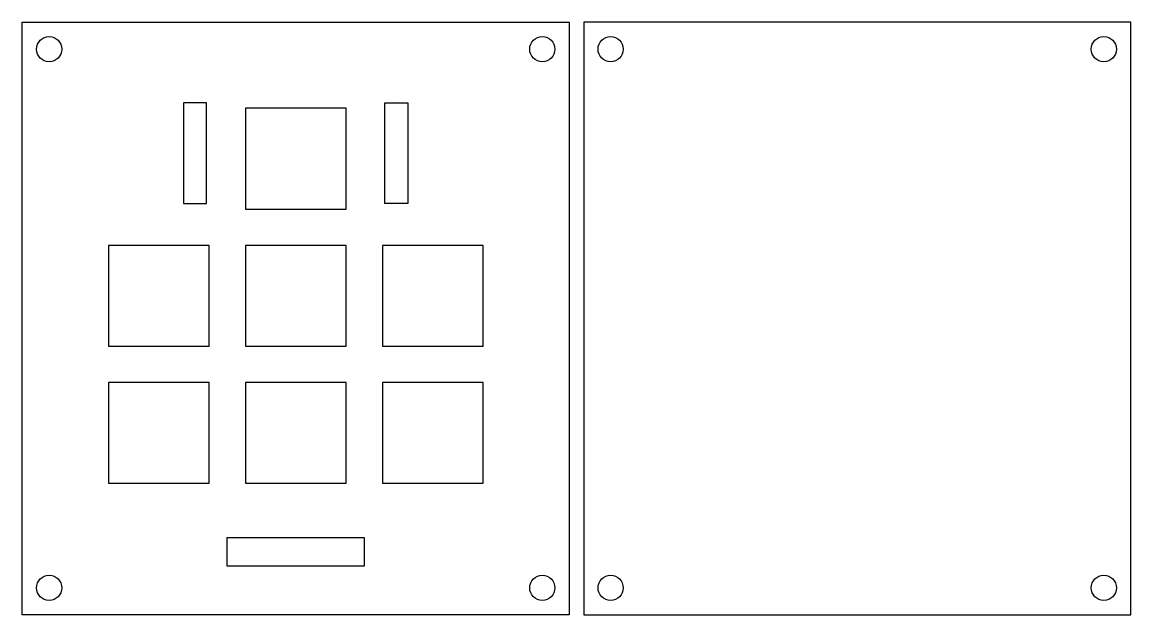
# Model space of a CAD drawing. Header units: millimetres. Extents: x 60 to 215, y 11 to 93.
import ezdxf

# ---------------------------------------------------------------- set-up
doc = ezdxf.new("R2010")
doc.units = ezdxf.units.MM

msp = doc.modelspace()

# ---------------------------------------------------------------- linework, layer by layer
for points in [[(60.47, 93.36), (136.53, 93.36), (136.53, 10.95), (60.47, 10.95)], [(138.53, 10.95), (214.59, 10.95), (214.59, 93.36), (138.53, 93.36)], [(86.1, 68.14), (86.1, 82.14), (82.9, 82.14), (82.9, 68.14)], [(110.9, 82.14), (114.1, 82.14), (114.1, 68.14), (110.9, 68.14)], [(105.5, 81.38), (91.5, 81.38), (91.5, 67.38), (105.5, 67.38)], [(86.45, 62.33), (72.45, 62.33), (72.45, 48.33), (86.45, 48.33)], [(105.5, 62.33), (91.5, 62.33), (91.5, 48.33), (105.5, 48.33)], [(124.55, 62.33), (110.55, 62.33), (110.55, 48.33), (124.55, 48.33)], [(86.45, 43.28), (72.45, 43.28), (72.45, 29.28), (86.45, 29.28)], [(105.5, 43.28), (91.5, 43.28), (91.5, 29.28), (105.5, 29.28)], [(124.55, 43.28), (110.55, 43.28), (110.55, 29.28), (124.55, 29.28)], [(88.98, 21.72), (108.03, 21.72), (108.03, 17.72), (88.98, 17.72)]]:
    msp.add_lwpolyline(points, close=True)
for centre in [(64.22, 89.61), (132.78, 89.61), (142.28, 89.61), (210.84, 89.61), (64.22, 14.7), (132.78, 14.7), (142.28, 14.7), (210.84, 14.7)]:
    msp.add_circle(centre, 1.75)

doc.saveas('drawing.dxf')
